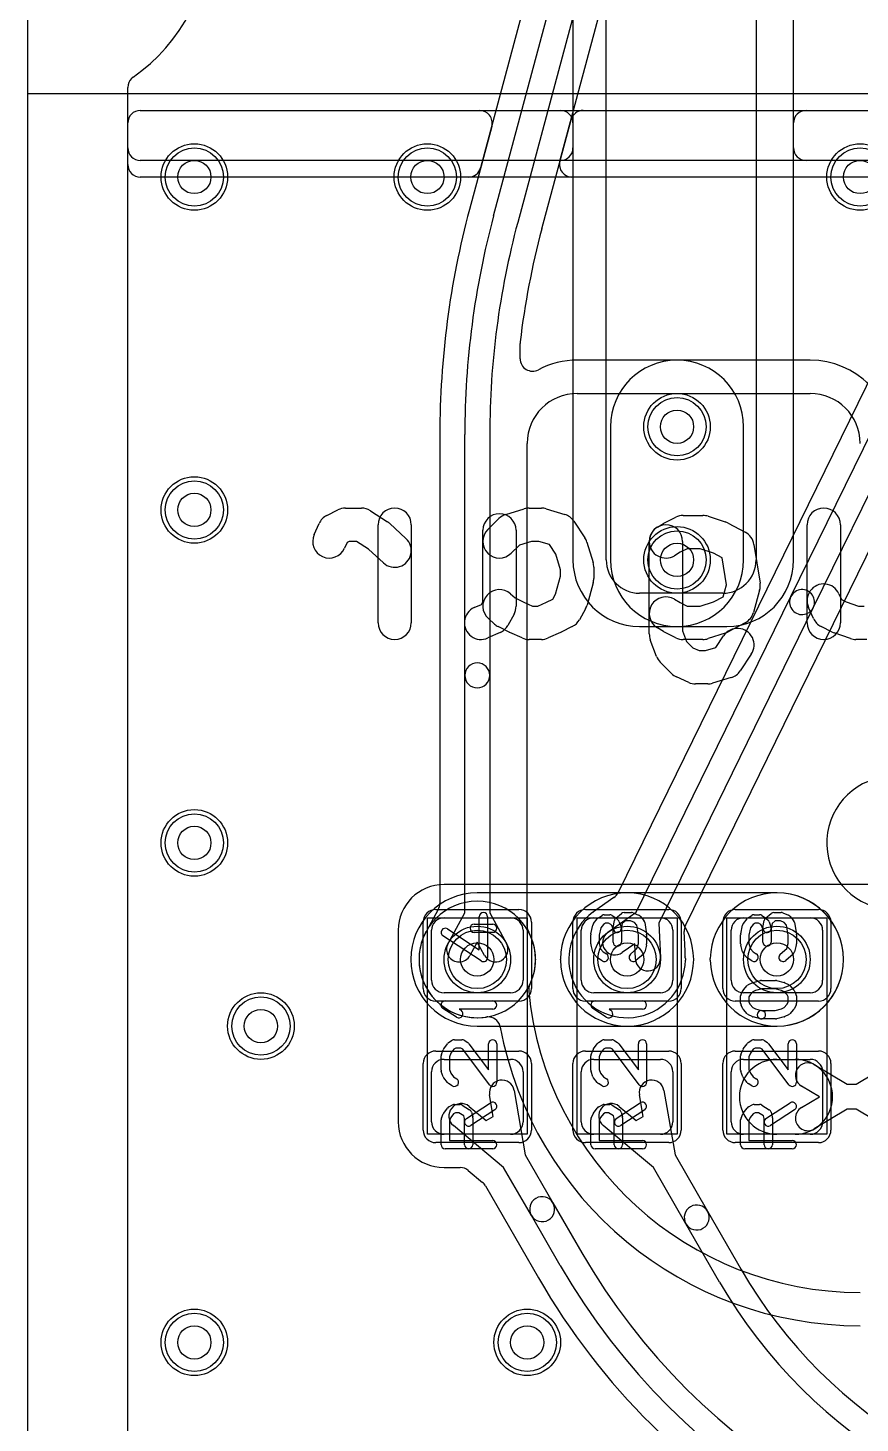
# Model space of a CAD drawing. Extents: x 0 to 20.5, y -0.5 to 20.
# Drawn here: x 0 to 5, y 6.52 to 14.9 of the extents above; entities that cross this region are included whole.
import ezdxf

# ---------------------------------------------------------------- set-up
doc = ezdxf.new("R2010")
doc.units = 0
for name, color, linetype in [('Hole', 1, 'CONTINUOUS'), ('L1', 3, 'CONTINUOUS'), ('L2', 3, 'CONTINUOUS'), ('L3', 3, 'CONTINUOUS'), ('L4', 3, 'CONTINUOUS'), ('MetalMask-A', 176, 'CONTINUOUS'), ('Outline', 7, 'CONTINUOUS'), ('PartsArea-A', 111, 'CONTINUOUS'), ('PartsArea-B', 111, 'CONTINUOUS'), ('PartsSilk-A', 221, 'CONTINUOUS'), ('PartsSilk-B', 221, 'CONTINUOUS'), ('Resist-A', 2, 'CONTINUOUS'), ('Resist-B', 2, 'CONTINUOUS'), ('Silk-B', 140, 'CONTINUOUS')]:
    doc.layers.add(name, color=color, linetype=linetype)

msp = doc.modelspace()

# ---------------------------------------------------------------- linework, layer by layer
at = {"layer": 'Hole'}
for centre in [(1, 14), (2.4, 14), (5, 14), (3.9, 12.5), (1, 12), (3.9, 11.7), (1, 10), (2.7, 9.3), (3.6, 9.3), (4.5, 9.3), (1.4, 8.9), (1, 7), (3, 7)]:
    msp.add_circle(centre, 0.1, dxfattribs=at)
at = {"layer": 'L1'}
for p, q in [((3.475, 11.7), (3.475, 16.02503)), ((4.375, 16.02503), (4.375, 11.7)), ((3.27496, 15.52503), (3.27496, 14.17497)), ((4.6, 14.17497), (4.6, 15.52499)), ((0.6, 14.175), (0.6, 14.53823)), ((0.67497, 14.4), (3.19999, 14.4)), ((4.67501, 14.4), (8.94999, 14.4)), ((0.6, 1), (0.6, 14.32503)), ((3.27496, 14.32503), (3.27496, 11.7)), ((4.60004, 11.7), (4.60004, 14.32503)), ((3.19999, 14.1), (0.675, 14.1)), ((8.94999, 14.1), (4.67497, 14.1)), ((4.175, 11.5), (3.675, 11.5)), ((3.675, 11.29996), (4.2, 11.29996)), ((5.39999, 9.75004), (2.5, 9.75004)), ((2.22496, 9.475), (2.22496, 8.325)), ((2.425, 9.175), (2.425, 9.475)), ((2.5, 9.55), (2.9, 9.55)), ((2.975, 9.475), (2.975, 9.175)), ((3.325, 9.175), (3.325, 9.475)), ((3.4, 9.55), (3.8, 9.55)), ((3.875, 9.475), (3.875, 9.175)), ((4.225, 9.175), (4.225, 9.475)), ((4.3, 9.55), (4.7, 9.55)), ((4.775, 9.475), (4.775, 9.175)), ((2.9, 9.1), (2.5, 9.1)), ((3.8, 9.1), (3.4, 9.1)), ((4.7, 9.1), (4.3, 9.1)), ((2.5, 8.7), (2.9, 8.7)), ((3.4, 8.7), (3.8, 8.7)), ((4.3, 8.7), (4.7, 8.7)), ((4.5, 8.7), (4.60961, 8.7)), ((4.725, 8.66816), (4.9228, 8.55)), ((4.9772, 8.55), (5.175, 8.66816)), ((2.425, 8.325), (2.425, 8.625)), ((2.975, 8.625), (2.975, 8.325)), ((3.325, 8.325), (3.325, 8.625)), ((3.875, 8.625), (3.875, 8.325)), ((4.225, 8.325), (4.225, 8.625)), ((4.775, 8.625), (4.775, 8.325)), ((4.9228, 8.55), (4.9772, 8.55)), ((2.79626, 8.3574), (2.77392, 8.48767)), ((2.92176, 8.51303), (2.98816, 8.12589)), ((3.69626, 8.3574), (3.67392, 8.48767)), ((3.82176, 8.51303), (3.88815, 8.12589)), ((4.75585, 8.475), (4.64808, 8.53938)), ((4.64808, 8.41062), (4.75585, 8.475)), ((2.65207, 8.41732), (2.75371, 8.33283)), ((3.55207, 8.41732), (3.65371, 8.33283)), ((4.9228, 8.4), (4.725, 8.28184)), ((4.9772, 8.4), (4.9228, 8.4)), ((5.175, 8.28184), (4.9772, 8.4)), ((2.85826, 8.05088), (2.55619, 8.30196)), ((2.75371, 8.33283), (2.79626, 8.3574)), ((3.75826, 8.05088), (3.45619, 8.30196)), ((3.65371, 8.33283), (3.69626, 8.3574)), ((2.9, 8.25), (2.5, 8.25)), ((3.8, 8.25), (3.4, 8.25)), ((4.7, 8.25), (4.3, 8.25)), ((4.60961, 8.25), (4.5, 8.25)), ((2.5, 8.04996), (2.59755, 8.04996)), ((3.02475, 7.7625), (2.85826, 8.05088)), ((2.98816, 8.12589), (3.15465, 7.8375)), ((3.95362, 7.7125), (3.75826, 8.05088)), ((3.88815, 8.12589), (4.08352, 7.7875)), ((2.64547, 8.03264), (2.7314, 7.96121)), ((2.74893, 7.94012), (3.06808, 7.38748)), ((3.15465, 7.8375), (3.32786, 7.5375)), ((3.19796, 7.4625), (3.02475, 7.7625)), ((4.1557, 7.36249), (3.95362, 7.7125)), ((4.08352, 7.7875), (4.2856, 7.43749))]:
    msp.add_line(p, q, dxfattribs=at)
for centre in [(1, 14), (2.4, 14), (5, 14), (3.9, 12.5), (1, 12), (3.9, 11.7), (1, 10), (2.7, 9.3), (3.6, 9.3), (4.5, 9.3), (1.4, 8.9), (1, 7), (3, 7)]:
    msp.add_circle(centre, 0.2, dxfattribs=at)
for centre, radius, start, end in [((0, 15.5), 1.1, -54.937828, 0), ((0.67501, 14.53823), 0.07501, 135, 180), ((0.67498, 14.53826), 0.07497, 125.065903, 135), ((0.67497, 14.32503), 0.07497, 90, 180), ((3.19999, 14.32503), 0.07497, 0, 90), ((4.67501, 14.32503), 0.07497, 90, 180), ((0.675, 14.175), 0.075, 180, -90), ((3.19999, 14.17497), 0.07497, -90, 0), ((4.67497, 14.17497), 0.07497, 180, -90), ((3.675, 11.7), 0.40004, 180, -90), ((3.675, 11.7), 0.2, 180, -90), ((4.175, 11.7), 0.2, -90, 0), ((4.2, 11.7), 0.40004, -90, 0), ((2.5, 9.475), 0.27504, 90, 180), ((2.5, 9.475), 0.075, 90, 180), ((2.9, 9.475), 0.075, 0, 90), ((3.4, 9.475), 0.075, 90, 180), ((3.8, 9.475), 0.075, 0, 90), ((4.3, 9.475), 0.075, 90, 180), ((4.7, 9.475), 0.075, 0, 90), ((2.5, 9.175), 0.075, 180, -90), ((2.9, 9.175), 0.075, -90, 0), ((3.4, 9.175), 0.075, 180, -90), ((3.8, 9.175), 0.075, -90, 0), ((4.3, 9.175), 0.075, 180, -90), ((4.7, 9.175), 0.075, -90, 0), ((2.5, 8.625), 0.075, 90, 180), ((2.9, 8.625), 0.075, 0, 90), ((3.4, 8.625), 0.075, 90, 180), ((3.8, 8.625), 0.075, 0, 90), ((4.3, 8.625), 0.075, 90, 180), ((4.5, 8.475), 0.225, 90, -90), ((4.60961, 8.475), 0.225, -90, 90), ((4.68654, 8.60377), 0.075, 59.150224, -120.853009), ((4.7, 8.625), 0.075, 0, 90), ((2.84784, 8.50035), 0.075, 9.733602, -170.268449), ((3.74784, 8.50035), 0.075, 9.733602, -170.268449), ((2.60413, 8.35964), 0.075, 50.268765, -129.733148), ((3.50413, 8.35964), 0.075, 50.268765, -129.733148), ((4.68654, 8.34623), 0.075, 120.849776, -59.146991), ((2.5, 8.325), 0.27504, 180, -90), ((2.5, 8.325), 0.075, 180, -90), ((2.9, 8.325), 0.075, -90, 0), ((3.4, 8.325), 0.075, 180, -90), ((3.8, 8.325), 0.075, -90, 0), ((4.3, 8.325), 0.075, 180, -90), ((4.7, 8.325), 0.075, -90, 0), ((2.59755, 7.97499), 0.07497, 50.265865, 90), ((2.68348, 7.90356), 0.07497, 29.187479, 50.265865), ((3.0897, 7.8), 0.075, 30.000728, -149.999295), ((3.0897, 7.8), 0.075, -149.999272, 29.999272), ((4.01857, 7.75), 0.075, 30.000728, -149.9998), ((4.01857, 7.75), 0.075, -149.999272, 29.99947), ((6.72701, 9.5), 4.075, -149.999975, -90), ((6.72701, 9.5), 3.925, -149.999988, -90), ((6.72707, 9.5), 4.22504, -149.999987, -90.000678), ((6.81872, 8.9), 2.925, -149.999788, -90), ((6.81872, 8.9), 3.075, -149.999763, -90)]:
    msp.add_arc(centre, radius, start, end, dxfattribs=at)
at = {"layer": 'L2'}
for p, q in [((0.6, 14.075), (0.6, 14.53823)), ((0.675, 14.4), (6.34996, 14.4)), ((0.6, 1), (0.6, 14.325)), ((6.34999, 14), (0.675, 14)), ((3.49996, 12.5), (3.49996, 11.7)), ((4.30004, 11.7), (4.30004, 12.5)), ((4.5, 9.70004), (2.7, 9.70004)), ((2.7, 8.89996), (4.5, 8.89996))]:
    msp.add_line(p, q, dxfattribs=at)
for centre in [(1, 14), (2.4, 14), (5, 14), (1, 12), (1, 10), (1.4, 8.9), (1, 7), (3, 7)]:
    msp.add_circle(centre, 0.2, dxfattribs=at)
for centre, radius, start, end in [((0, 15.5), 1.1, -54.937828, 0), ((0.67501, 14.53823), 0.07501, 135, 180), ((0.67498, 14.53826), 0.07497, 125.065903, 135), ((0.675, 14.325), 0.075, 90, 180), ((0.675, 14.075), 0.075, 180, -90), ((3.9, 12.5), 0.40004, 0, 180), ((3.9, 11.7), 0.40004, 180, 0), ((2.7, 9.3), 0.40004, 90, -90), ((4.5, 9.3), 0.40004, -90, 90)]:
    msp.add_arc(centre, radius, start, end, dxfattribs=at)
at = {"layer": 'L3'}
for p, q in [((2.79792, 13.76595), (3.59348, 16.73512)), ((3.73837, 16.6963), (2.94281, 13.72713)), ((3.11543, 15.53063), (2.72019, 14.05557)), ((3.19655, 14.09437), (3.59176, 15.56939)), ((0.6, 14.075), (0.6, 14.53823)), ((0.675, 14.4), (2.71473, 14.4)), ((3.08774, 13.6883), (3.26354, 14.34443)), ((3.33596, 14.4), (5.19999, 14.4)), ((0.6, 1), (0.6, 14.325)), ((2.78672, 14.30389), (2.65299, 13.80478)), ((2.64777, 14), (0.675, 14)), ((5.19999, 14), (3.26897, 14)), ((2.95712, 12.90878), (2.95712, 13.00061)), ((4.7, 12.90004), (3.3, 12.90004)), ((3.3, 12.7), (4.7, 12.7)), ((2.47496, 12.45247), (2.47496, 9.63683)), ((2.625, 11.00623), (2.625, 12.45247)), ((2.775, 12.45247), (2.775, 11.00623)), ((3, 9.50008), (3, 12.4)), ((2.625, 9.5792), (2.625, 11.00623)), ((2.775, 11.00623), (2.775, 9.5792)), ((2.46517, 9.59979), (2.39426, 9.47049)), ((2.52464, 9.39617), (2.625, 9.5792)), ((2.775, 9.5792), (2.87536, 9.39617)), ((2.7, 9.404), (2.65616, 9.32405)), ((2.74384, 9.32405), (2.7, 9.404))]:
    msp.add_line(p, q, dxfattribs=at)
for centre in [(1, 14), (2.4, 14), (5, 14), (3.9, 12.5), (1, 12), (3.9, 11.7), (1, 10), (2.7, 9.3), (4.5, 9.3), (1.4, 8.9), (1, 7), (3, 7)]:
    msp.add_circle(centre, 0.2, dxfattribs=at)
for centre, radius, start, end in [((0, 15.5), 1.1, -54.937828, 0), ((0.67501, 14.53823), 0.07501, 135, 180), ((0.67498, 14.53826), 0.07497, 125.065903, 135), ((0.675, 14.325), 0.075, 90, 180), ((2.71473, 14.325), 0.075, -14.966354, 90), ((3.33596, 14.32503), 0.07497, 90, 165.003603), ((2.71456, 14.32422), 0.07497, -15.734388, -14.356908), ((3.26897, 14.07497), 0.07497, 165.003603, -90), ((0.675, 14.075), 0.075, 180, -90), ((2.64777, 14.07497), 0.07497, -90, -14.996397), ((7.7, 12.45247), 5.22504, 165.000342, 180), ((7.7, 12.45247), 5.075, 165.000309, 180), ((7.7, 12.45247), 4.925, 165.000283, 180), ((7.70001, 12.4525), 4.77496, 165.000626, 173.302999), ((3.03209, 13.00061), 0.07497, 173.305343, 180), ((3.03209, 12.90878), 0.07497, 180, -62.231849), ((3.30001, 12.39999), 0.50005, 90.001146, 117.770868), ((4.7, 12.4), 0.50004, 0, 90), ((3.3, 12.4), 0.3, 90, 180), ((4.7, 12.4), 0.3, 0, 90), ((2.7, 11.00623), 0.075, 0, 180), ((2.7, 11.00623), 0.075, 180, 0), ((5.2, 10), 0.40004, 90.497004, -10.886068), ((3.6, 9.3), 0.40004, -179.637636, 179.637636), ((2.39999, 9.63683), 0.07497, -29.608377, 0), ((2.32793, 9.50543), 0.07497, -29.563827, -27.778474), ((3.07497, 9.50008), 0.07497, 180, -151.917173), ((2.70003, 9.30002), 0.35006, 151.808992, -81.333106), ((2.32587, 9.50163), 0.07497, -28.906887, -27.501553), ((2.32675, 9.50327), 0.07497, -28.923962, -27.846813), ((2.32734, 9.50437), 0.07497, -28.80075, -28.636687), ((2.5904, 9.36011), 0.075, 151.261501, -28.737236), ((2.8096, 9.36011), 0.075, -151.261501, 28.737236), ((2.69999, 9.3), 0.35005, 0.404292, 28.083367), ((3.125, 9.303), 0.07497, -2.293359, -0.359193), ((2.7, 9.3), 0.35004, -25.48305, -0.404303), ((3.125, 9.303), 0.07497, -179.594955, -177.706641), ((3.125, 9.297), 0.07497, 177.706641, 179.594955), ((3.125, 9.297), 0.07497, 0.359193, 2.293359), ((3.08366, 9.11715), 0.07497, 154.521869, -174.550248), ((4.99999, 9.3), 2, -174.549551, -89.999714), ((2.76408, 8.87985), 0.07497, 89.992358, 98.66946), ((2.76409, 8.87982), 0.075, 18.437365, 90), ((2.76412, 8.87983), 0.07497, 10.148316, 18.437366), ((4.99999, 9.3), 2.20004, -169.340109, -89.99974)]:
    msp.add_arc(centre, radius, start, end, dxfattribs=at)
at = {"layer": 'L4'}
for p, q in [((0.6, 14.175), (0.6, 14.53823)), ((0.675, 14.4), (6.16126, 14.4)), ((0.6, 1), (0.6, 14.325)), ((5.90381, 14.1), (0.675, 14.1)), ((5.38637, 13.45879), (3.54632, 9.70204)), ((4.58406, 11.47963), (5.52112, 13.39279)), ((5.65583, 13.32681), (4.71876, 11.41365)), ((3.95046, 9.50389), (5.79057, 13.26081)), ((3.49996, 12.5), (3.49996, 11.7)), ((4.30004, 11.7), (4.30004, 12.5)), ((3.65547, 9.58374), (4.58406, 11.47963)), ((4.71876, 11.41365), (3.79017, 9.51776)), ((3.52095, 9.67251), (3.39838, 9.58614)), ((3.4848, 9.46349), (3.65547, 9.58374)), ((3.79017, 9.51776), (3.79979, 9.30922)), ((3.64575, 9.3934), (3.5712, 9.34087)), ((3.64995, 9.3023), (3.64575, 9.3934)), ((3.948, 9.35236), (3.94271, 9.46708)), ((3.94964, 9.31676), (3.94803, 9.35169))]:
    msp.add_line(p, q, dxfattribs=at)
for centre in [(1, 14), (2.4, 14), (5, 14), (3.9, 12.5), (1, 12), (3.9, 11.7), (1, 10), (2.7, 9.3), (3.6, 9.3), (4.5, 9.3), (1.4, 8.9), (1, 7), (3, 7)]:
    msp.add_circle(centre, 0.2, dxfattribs=at)
for centre, radius, start, end in [((0, 15.5), 1.1, -54.937828, 0), ((0.67501, 14.53823), 0.07501, 135, 180), ((0.67498, 14.53826), 0.07497, 125.065903, 135), ((0.675, 14.325), 0.075, 90, 180), ((0.675, 14.175), 0.075, 180, -90), ((3.9, 12.5), 0.40004, 0, 180), ((3.9, 11.7), 0.40004, 180, 0), ((4.65141, 11.44664), 0.075, -26.096964, 153.904694), ((4.65141, 11.44664), 0.075, 153.903036, -26.095473), ((2.7, 9.3), 0.35004, 90, -90), ((2.7, 9.3), 0.35004, -90, 90), ((3.47872, 9.73446), 0.07497, -55.718576, -25.621715), ((4.5, 9.3), 0.40004, -179.278129, 179.278129), ((3.6, 9.29999), 0.35004, 125.86515, -0.806976), ((3.35153, 9.6448), 0.07497, -54.637337, -53.969255), ((3.528, 9.40217), 0.22505, 125.726202, 126.028684), ((3.35281, 9.64573), 0.07497, -54.270425, -53.504579), ((3.35505, 9.64732), 0.07497, -55.604052, -54.692424), ((4.0176, 9.47053), 0.07497, 153.578496, -177.362388), ((3.528, 9.40218), 0.075, 125.169133, -54.831323), ((3.72487, 9.30576), 0.075, -177.355811, 2.642391), ((4.02291, 9.35543), 0.07497, -177.653188, -177.140648), ((4.02457, 9.31982), 0.075, -177.661448, -177.271509), ((3.72486, 9.30554), 0.22506, 2.69955, 2.727643), ((4.02456, 9.3196), 0.07497, -177.354753, -177.163546), ((3.72486, 9.30554), 0.22506, 2.434484, 2.635855), ((4.02463, 9.31803), 0.07497, -177.760097, -177.431102), ((4.02465, 9.31755), 0.07497, -177.798283, -177.607056), ((4.02466, 9.31731), 0.07497, -177.790646, -177.66846), ((3.6, 9.3), 0.35004, 0.806976, 2.334769), ((4.02497, 9.30599), 0.07497, -179.189842, -175.417242), ((4.02503, 9.30599), 0.07497, -4.582758, -0.726095), ((4.02497, 9.29401), 0.07497, 175.417242, 179.197484), ((4.02503, 9.29401), 0.07497, 0.726095, 4.582758)]:
    msp.add_arc(centre, radius, start, end, dxfattribs=at)
at = {"layer": 'MetalMask-A'}
for p, q in [((2.425, 9.175), (2.425, 9.475)), ((2.5, 9.55), (2.9, 9.55)), ((2.975, 9.475), (2.975, 9.175)), ((3.325, 9.175), (3.325, 9.475)), ((3.4, 9.55), (3.8, 9.55)), ((3.875, 9.475), (3.875, 9.175)), ((4.225, 9.175), (4.225, 9.475)), ((4.3, 9.55), (4.7, 9.55)), ((4.775, 9.475), (4.775, 9.175)), ((2.9, 9.1), (2.5, 9.1)), ((3.8, 9.1), (3.4, 9.1)), ((4.7, 9.1), (4.3, 9.1)), ((2.5, 8.7), (2.9, 8.7)), ((3.4, 8.7), (3.8, 8.7)), ((4.3, 8.7), (4.7, 8.7)), ((2.425, 8.325), (2.425, 8.625)), ((2.975, 8.625), (2.975, 8.325)), ((3.325, 8.325), (3.325, 8.625)), ((3.875, 8.625), (3.875, 8.325)), ((4.225, 8.325), (4.225, 8.625)), ((4.775, 8.625), (4.775, 8.325)), ((2.9, 8.25), (2.5, 8.25)), ((3.8, 8.25), (3.4, 8.25)), ((4.7, 8.25), (4.3, 8.25))]:
    msp.add_line(p, q, dxfattribs=at)
for centre, start, end in [((2.5, 9.475), 90, 180), ((2.9, 9.475), 0, 90), ((3.4, 9.475), 90, 180), ((3.8, 9.475), 0, 90), ((4.3, 9.475), 90, 180), ((4.7, 9.475), 0, 90), ((2.5, 9.175), 180, -90), ((2.9, 9.175), -90, 0), ((3.4, 9.175), 180, -90), ((3.8, 9.175), -90, 0), ((4.3, 9.175), 180, -90), ((4.7, 9.175), -90, 0), ((2.5, 8.625), 90, 180), ((2.9, 8.625), 0, 90), ((3.4, 8.625), 90, 180), ((3.8, 8.625), 0, 90), ((4.3, 8.625), 90, 180), ((4.7, 8.625), 0, 90), ((2.5, 8.325), 180, -90), ((2.9, 8.325), -90, 0), ((3.4, 8.325), 180, -90), ((3.8, 8.325), -90, 0), ((4.3, 8.325), 180, -90), ((4.7, 8.325), -90, 0)]:
    msp.add_arc(centre, 0.075, start, end, dxfattribs=at)
at = {"layer": 'Outline'}
msp.add_line((0, 1), (0, 15), dxfattribs=at)
at = {"layer": 'PartsArea-A'}
for p, q in [((0, 14.5), (0, 15)), ((20, 14.5), (0, 14.5)), ((2.4, 8.25), (2.4, 9.55)), ((2.4, 9.55), (3, 9.55)), ((3, 9.55), (3, 8.25)), ((3.3, 8.25), (3.3, 9.55)), ((3.3, 9.55), (3.9, 9.55)), ((3.9, 9.55), (3.9, 8.25)), ((4.2, 8.25), (4.2, 9.55)), ((4.2, 9.55), (4.8, 9.55)), ((4.8, 9.55), (4.8, 8.25)), ((3, 8.25), (2.4, 8.25)), ((3.9, 8.25), (3.3, 8.25)), ((4.8, 8.25), (4.2, 8.25))]:
    msp.add_line(p, q, dxfattribs=at)
at = {"layer": 'PartsArea-B'}
for p, q in [((0, 14.5), (0, 15)), ((20, 14.5), (0, 14.5))]:
    msp.add_line(p, q, dxfattribs=at)
at = {"layer": 'PartsSilk-A'}
for p, q in [((2.71204, 9.35869), (2.71204, 9.55694)), ((2.76204, 9.55694), (2.76204, 9.3125)), ((3.42749, 9.55037), (3.44971, 9.56426)), ((3.46296, 9.56806), (3.4963, 9.56806)), ((3.50955, 9.56426), (3.53177, 9.55037)), ((3.53215, 9.54838), (3.56548, 9.57615)), ((3.58148, 9.58194), (3.62593, 9.58194)), ((3.63554, 9.58002), (3.66887, 9.56614)), ((3.67795, 9.55967), (3.70017, 9.53467)), ((4.32749, 9.55037), (4.34971, 9.56426)), ((4.36296, 9.56806), (4.3963, 9.56806)), ((4.40955, 9.56426), (4.43177, 9.55037)), ((4.43215, 9.54838), (4.46548, 9.57615)), ((4.48148, 9.58194), (4.52593, 9.58194)), ((4.53554, 9.58002), (4.56887, 9.56614)), ((4.57795, 9.55967), (4.60017, 9.53467)), ((2.52108, 9.48343), (2.71204, 9.35869)), ((2.68148, 9.5125), (2.79259, 9.5125)), ((3.38295, 9.45376), (3.39406, 9.50654)), ((3.399, 9.51701), (3.42122, 9.54479)), ((3.44176, 9.49042), (3.43241, 9.44601)), ((3.4576, 9.51023), (3.44176, 9.49042)), ((3.47013, 9.51806), (3.4576, 9.51023)), ((3.48913, 9.51806), (3.47013, 9.51806)), ((3.50285, 9.50948), (3.48913, 9.51806)), ((3.50803, 9.5043), (3.50285, 9.50948)), ((3.51574, 9.4831), (3.50803, 9.5043)), ((3.51574, 9.40417), (3.51574, 9.4831)), ((3.51613, 9.49188), (3.52354, 9.53355)), ((3.5362, 9.54685), (3.54731, 9.53574)), ((3.55313, 9.5266), (3.56424, 9.49604)), ((3.57117, 9.51581), (3.56535, 9.48312)), ((3.56574, 9.4875), (3.56574, 9.40417)), ((3.59053, 9.53194), (3.57117, 9.51581)), ((3.62093, 9.53194), (3.59053, 9.53194)), ((3.64437, 9.52218), (3.62093, 9.53194)), ((3.65795, 9.50691), (3.64437, 9.52218)), ((3.66759, 9.44662), (3.65795, 9.50691)), ((3.70617, 9.52201), (3.71728, 9.45256)), ((4.28295, 9.45376), (4.29406, 9.50654)), ((4.299, 9.51701), (4.32122, 9.54479)), ((4.34176, 9.49042), (4.33241, 9.44601)), ((4.3576, 9.51023), (4.34176, 9.49042)), ((4.37013, 9.51806), (4.3576, 9.51023)), ((4.38913, 9.51806), (4.37013, 9.51806)), ((4.40285, 9.50948), (4.38913, 9.51806)), ((4.40803, 9.5043), (4.40285, 9.50948)), ((4.41574, 9.4831), (4.40803, 9.5043)), ((4.41574, 9.40417), (4.41574, 9.4831)), ((4.41613, 9.49188), (4.42354, 9.53355)), ((4.4362, 9.54685), (4.44731, 9.53574)), ((4.45313, 9.5266), (4.46424, 9.49604)), ((4.47117, 9.51581), (4.46535, 9.48312)), ((4.46574, 9.4875), (4.46574, 9.40417)), ((4.49053, 9.53194), (4.47117, 9.51581)), ((4.52093, 9.53194), (4.49053, 9.53194)), ((4.54437, 9.52218), (4.52093, 9.53194)), ((4.55795, 9.50691), (4.54437, 9.52218)), ((4.56759, 9.44662), (4.55795, 9.50691)), ((4.60617, 9.52201), (4.61728, 9.45256)), ((2.72337, 9.29157), (2.49374, 9.44157)), ((2.79259, 9.4625), (2.68148, 9.4625)), ((3.38241, 9.39306), (3.38241, 9.44861)), ((3.39436, 9.34495), (3.38325, 9.38662)), ((3.43241, 9.44601), (3.43241, 9.39634)), ((3.43241, 9.39634), (3.44115, 9.36356)), ((3.65929, 9.36519), (3.66759, 9.39634)), ((3.66759, 9.39634), (3.66759, 9.44662)), ((3.71675, 9.38662), (3.70564, 9.34495)), ((3.71759, 9.44861), (3.71759, 9.39306)), ((4.28241, 9.39306), (4.28241, 9.44861)), ((4.29436, 9.34495), (4.28325, 9.38662)), ((4.33241, 9.44601), (4.33241, 9.39634)), ((4.33241, 9.39634), (4.34115, 9.36356)), ((4.55929, 9.36519), (4.56759, 9.39634)), ((4.56759, 9.39634), (4.56759, 9.44662)), ((4.61675, 9.38662), (4.60564, 9.34495)), ((4.61759, 9.44861), (4.61759, 9.39306)), ((3.42205, 9.30978), (3.39983, 9.33478)), ((3.44971, 9.2913), (3.42749, 9.30519)), ((3.44115, 9.36356), (3.45704, 9.34568)), ((3.45704, 9.34568), (3.47621, 9.3337)), ((3.62058, 9.33131), (3.65929, 9.36519)), ((3.69794, 9.33258), (3.6535, 9.29369)), ((4.32205, 9.30978), (4.29983, 9.33478)), ((4.34971, 9.2913), (4.32749, 9.30519)), ((4.34115, 9.36356), (4.35704, 9.34568)), ((4.35704, 9.34568), (4.37621, 9.3337)), ((4.52058, 9.33131), (4.55929, 9.36519)), ((4.59794, 9.33258), (4.5535, 9.29369)), ((4.29983, 9.118), (4.32205, 9.143)), ((4.32956, 9.14875), (4.35178, 9.15986)), ((4.3569, 9.16175), (4.40135, 9.17286)), ((4.40741, 9.17361), (4.49259, 9.17361)), ((4.49865, 9.17286), (4.5431, 9.16175)), ((4.54822, 9.15986), (4.57044, 9.14875)), ((4.57795, 9.143), (4.60017, 9.118)), ((2.50741, 9.05139), (2.79259, 9.05139)), ((3.40741, 9.05139), (3.69259, 9.05139)), ((4.28241, 9.0375), (4.28241, 9.08194)), ((4.2857, 9.09434), (4.29681, 9.11379)), ((4.33894, 9.08673), (4.33241, 9.0753)), ((4.33241, 9.0753), (4.33241, 9.0434)), ((4.35623, 9.10618), (4.33894, 9.08673)), ((4.37169, 9.11391), (4.35623, 9.10618)), ((4.41049, 9.12361), (4.37169, 9.11391)), ((4.48951, 9.12361), (4.41049, 9.12361)), ((4.52831, 9.11391), (4.48951, 9.12361)), ((4.54377, 9.10618), (4.52831, 9.11391)), ((4.56106, 9.08673), (4.54377, 9.10618)), ((4.56759, 9.0753), (4.56106, 9.08673)), ((4.56759, 9.0434), (4.56759, 9.0753)), ((4.60319, 9.11379), (4.6143, 9.09434)), ((4.61759, 9.08194), (4.61759, 9.0375)), ((2.5753, 8.95263), (2.49382, 9.00541)), ((2.79259, 9.00139), (2.59199, 9.00139)), ((2.59199, 9.00139), (2.60248, 8.99459)), ((3.4753, 8.95263), (3.39382, 9.00541)), ((3.69259, 9.00139), (3.49199, 9.00139)), ((3.49199, 9.00139), (3.50248, 8.99459)), ((4.29616, 9.0041), (4.28505, 9.02632)), ((4.32205, 8.97367), (4.29983, 8.99867)), ((4.35178, 8.95681), (4.32956, 8.96792)), ((4.33241, 9.0434), (4.3394, 9.02942)), ((4.3394, 9.02942), (4.35623, 9.01049)), ((4.35623, 9.01049), (4.37169, 9.00276)), ((4.37169, 9.00276), (4.41347, 8.99231)), ((4.40741, 8.99306), (4.48951, 8.99306)), ((4.48951, 8.99306), (4.52831, 9.00276)), ((4.52831, 9.00276), (4.54377, 9.01049)), ((4.54377, 9.01049), (4.5606, 9.02942)), ((4.57044, 8.96792), (4.54822, 8.95681)), ((4.5606, 9.02942), (4.56759, 9.0434)), ((4.60017, 8.99867), (4.57795, 8.97367)), ((4.61495, 9.02632), (4.60384, 9.0041)), ((4.40135, 8.94381), (4.3569, 8.95492)), ((4.49259, 8.94306), (4.40741, 8.94306)), ((4.5431, 8.95492), (4.49865, 8.94381)), ((2.52749, 8.80037), (2.54971, 8.81426)), ((2.56296, 8.81806), (2.60741, 8.81806)), ((2.62066, 8.81426), (2.64288, 8.80037)), ((3.42749, 8.80037), (3.44971, 8.81426)), ((3.46296, 8.81806), (3.50741, 8.81806)), ((3.52066, 8.81426), (3.54288, 8.80037)), ((4.32749, 8.80037), (4.34971, 8.81426)), ((4.36296, 8.81806), (4.40741, 8.81806)), ((4.42066, 8.81426), (4.44288, 8.80037)), ((2.48241, 8.63472), (2.48241, 8.72083)), ((2.4842, 8.73011), (2.49531, 8.75789)), ((2.4983, 8.76331), (2.52052, 8.79387)), ((2.54057, 8.73643), (2.53241, 8.71602)), ((2.53241, 8.71602), (2.53241, 8.63912)), ((2.55811, 8.76054), (2.54057, 8.73643)), ((2.57013, 8.76806), (2.55811, 8.76054)), ((2.60024, 8.76806), (2.57013, 8.76806)), ((2.61244, 8.76043), (2.60024, 8.76806)), ((2.77261, 8.54747), (2.61244, 8.76043)), ((2.64961, 8.7942), (2.76759, 8.63733)), ((2.76759, 8.63733), (2.76759, 8.79306)), ((2.81759, 8.79306), (2.81759, 8.5625)), ((3.38241, 8.63472), (3.38241, 8.72083)), ((3.3842, 8.73011), (3.39531, 8.75789)), ((3.3983, 8.76331), (3.42052, 8.79387)), ((3.44057, 8.73643), (3.43241, 8.71602)), ((3.43241, 8.71602), (3.43241, 8.63912)), ((3.45811, 8.76054), (3.44057, 8.73643)), ((3.47013, 8.76806), (3.45811, 8.76054)), ((3.50024, 8.76806), (3.47013, 8.76806)), ((3.51244, 8.76043), (3.50024, 8.76806)), ((3.67261, 8.54747), (3.51244, 8.76043)), ((3.54961, 8.7942), (3.66759, 8.63733)), ((3.66759, 8.63733), (3.66759, 8.79306)), ((3.71759, 8.79306), (3.71759, 8.5625)), ((4.28241, 8.63472), (4.28241, 8.72083)), ((4.2842, 8.73011), (4.29531, 8.75789)), ((4.2983, 8.76331), (4.32052, 8.79387)), ((4.34057, 8.73643), (4.33241, 8.71602)), ((4.33241, 8.71602), (4.33241, 8.63912)), ((4.35811, 8.76054), (4.34057, 8.73643)), ((4.37013, 8.76806), (4.35811, 8.76054)), ((4.40024, 8.76806), (4.37013, 8.76806)), ((4.41244, 8.76043), (4.40024, 8.76806)), ((4.57261, 8.54747), (4.41244, 8.76043)), ((4.44961, 8.7942), (4.56759, 8.63733)), ((4.56759, 8.63733), (4.56759, 8.79306)), ((4.61759, 8.79306), (4.61759, 8.5625)), ((2.53241, 8.63912), (2.54061, 8.61658)), ((3.43241, 8.63912), (3.44061, 8.61658)), ((4.33241, 8.63912), (4.34061, 8.61658)), ((2.49503, 8.59563), (2.48392, 8.62618)), ((2.52122, 8.56077), (2.499, 8.58855)), ((2.54971, 8.5413), (2.52749, 8.55519)), ((2.54061, 8.61658), (2.5576, 8.59533)), ((2.5576, 8.59533), (2.57621, 8.5837)), ((3.39503, 8.59563), (3.38392, 8.62618)), ((3.42122, 8.56077), (3.399, 8.58855)), ((3.44971, 8.5413), (3.42749, 8.55519)), ((3.44061, 8.61658), (3.4576, 8.59533)), ((3.4576, 8.59533), (3.47621, 8.5837)), ((4.29503, 8.59563), (4.28392, 8.62618)), ((4.32122, 8.56077), (4.299, 8.58855)), ((4.34971, 8.5413), (4.32749, 8.55519)), ((4.34061, 8.61658), (4.3576, 8.59533)), ((4.3576, 8.59533), (4.37621, 8.5837)), ((2.4983, 8.3772), (2.52052, 8.40776)), ((2.52956, 8.41542), (2.55178, 8.42653)), ((2.56296, 8.42917), (2.5963, 8.42917)), ((2.60955, 8.42537), (2.65399, 8.39759)), ((2.63447, 8.34453), (2.77891, 8.43898)), ((2.80627, 8.39714), (2.66183, 8.30269)), ((2.6649, 8.38283), (2.67231, 8.35505)), ((3.3983, 8.3772), (3.42052, 8.40776)), ((3.42956, 8.41542), (3.45178, 8.42653)), ((3.46296, 8.42917), (3.4963, 8.42917)), ((3.50955, 8.42537), (3.55399, 8.39759)), ((3.53447, 8.34453), (3.67891, 8.43898)), ((3.70627, 8.39714), (3.56183, 8.30269)), ((3.5649, 8.38283), (3.57231, 8.35505)), ((4.2983, 8.3772), (4.32052, 8.40776)), ((4.32956, 8.41542), (4.35178, 8.42653)), ((4.36296, 8.42917), (4.3963, 8.42917)), ((4.40955, 8.42537), (4.45399, 8.39759)), ((4.43447, 8.34453), (4.57891, 8.43898)), ((4.60627, 8.39714), (4.46183, 8.30269)), ((4.4649, 8.38283), (4.47231, 8.35505)), ((2.48241, 8.1875), (2.48241, 8.3375)), ((2.48456, 8.34765), (2.49567, 8.37265)), ((2.54029, 8.34993), (2.53241, 8.3322)), ((2.53241, 8.3322), (2.53241, 8.2125)), ((2.55737, 8.37343), (2.54029, 8.34993)), ((2.56886, 8.37917), (2.55737, 8.37343)), ((2.58913, 8.37917), (2.56886, 8.37917)), ((2.61913, 8.36042), (2.58913, 8.37917)), ((2.62315, 8.34533), (2.61913, 8.36042)), ((2.62315, 8.1875), (2.62315, 8.34533)), ((2.67315, 8.34861), (2.67315, 8.1875)), ((3.38241, 8.1875), (3.38241, 8.3375)), ((3.38456, 8.34765), (3.39567, 8.37265)), ((3.44029, 8.34993), (3.43241, 8.3322)), ((3.43241, 8.3322), (3.43241, 8.2125)), ((3.45737, 8.37343), (3.44029, 8.34993)), ((3.46886, 8.37917), (3.45737, 8.37343)), ((3.48913, 8.37917), (3.46886, 8.37917)), ((3.51913, 8.36042), (3.48913, 8.37917)), ((3.52315, 8.34533), (3.51913, 8.36042)), ((3.52315, 8.1875), (3.52315, 8.34533)), ((3.57315, 8.34861), (3.57315, 8.1875)), ((4.28241, 8.1875), (4.28241, 8.3375)), ((4.28456, 8.34765), (4.29567, 8.37265)), ((4.34029, 8.34993), (4.33241, 8.3322)), ((4.33241, 8.3322), (4.33241, 8.2125)), ((4.35737, 8.37343), (4.34029, 8.34993)), ((4.36886, 8.37917), (4.35737, 8.37343)), ((4.38913, 8.37917), (4.36886, 8.37917)), ((4.41913, 8.36042), (4.38913, 8.37917)), ((4.42315, 8.34533), (4.41913, 8.36042)), ((4.42315, 8.1875), (4.42315, 8.34533)), ((4.47315, 8.34861), (4.47315, 8.1875)), ((2.79259, 8.1625), (2.50741, 8.1625)), ((2.53241, 8.2125), (2.79259, 8.2125)), ((3.69259, 8.1625), (3.40741, 8.1625)), ((3.43241, 8.2125), (3.69259, 8.2125)), ((4.59259, 8.1625), (4.30741, 8.1625)), ((4.33241, 8.2125), (4.59259, 8.2125))]:
    msp.add_line(p, q, dxfattribs=at)
for centre, start, end in [((2.73704, 9.55694), 0, 180), ((3.46296, 9.54306), 90, 122.010019), ((3.4963, 9.54306), 57.994617, 90), ((3.58148, 9.55694), 90, 129.800498), ((3.62593, 9.55694), 67.394238, 90), ((3.65926, 9.54306), 41.627831, 67.391122), ((4.36296, 9.54306), 90, 122.010019), ((4.3963, 9.54306), 57.994617, 90), ((4.48148, 9.55694), 90, 129.800498), ((4.52593, 9.55694), 67.394238, 90), ((4.55926, 9.54306), 41.627831, 67.391122), ((2.50741, 9.4625), 56.850263, -123.153564), ((2.68148, 9.4875), 90, -90), ((2.79259, 9.4875), -90, 90), ((3.41852, 9.50139), 141.333033, 168.112983), ((3.44074, 9.52917), 122.005383, 141.345223), ((3.54074, 9.4875), 169.908369, -10.083264), ((3.54815, 9.52917), 129.790899, 169.916736), ((3.51852, 9.52917), 45, 57.989981), ((3.52963, 9.51806), 19.97136, 45), ((3.54074, 9.4875), 0, 19.97859), ((3.68148, 9.51806), 9.089372, 41.630694), ((4.31852, 9.50139), 141.333033, 168.112983), ((4.34074, 9.52917), 122.005383, 141.345223), ((4.44074, 9.4875), 169.908369, -10.083264), ((4.44815, 9.52917), 129.790899, 169.916736), ((4.41852, 9.52917), 45, 57.989981), ((4.42963, 9.51806), 19.97136, 45), ((4.44074, 9.4875), 0, 19.97859), ((4.58148, 9.51806), 9.089372, 41.630694), ((3.40741, 9.44861), 168.110161, 180), ((3.40741, 9.39306), 180, -165.07115), ((3.54074, 9.40417), 180, 0), ((3.69259, 9.39306), -14.925513, 0), ((3.69259, 9.44861), 0, 9.088668), ((4.30741, 9.44861), 168.110161, 180), ((4.30741, 9.39306), 180, -165.07115), ((4.44074, 9.40417), 180, 0), ((4.59259, 9.39306), -14.925513, 0), ((4.59259, 9.44861), 0, 9.088668), ((2.73704, 9.3125), -123.149737, 0), ((3.41852, 9.35139), -165.074487, -138.369306), ((3.44074, 9.32639), -138.372169, -122.010019), ((3.46296, 9.3125), -122.005383, 57.989981), ((3.63704, 9.3125), 131.188082, -48.810424), ((3.68148, 9.35139), -48.811918, -14.92885), ((4.31852, 9.35139), -165.074487, -138.369306), ((4.34074, 9.32639), -138.372169, -122.010019), ((4.36296, 9.3125), -122.005383, 57.989981), ((4.53704, 9.3125), 131.188082, -48.810424), ((4.58148, 9.35139), -48.811918, -14.92885), ((4.34074, 9.12639), 116.565051, 138.37217), ((4.36296, 9.1375), 104.030684, 116.565051), ((4.40741, 9.14861), 90, 104.030684), ((4.49259, 9.14861), 75.969316, 90), ((4.53704, 9.1375), 63.434949, 75.969316), ((4.55926, 9.12639), 41.627831, 63.434949), ((2.50741, 9.02639), 90, -122.933807), ((2.79259, 9.02639), -90, 90), ((3.40741, 9.02639), 90, -122.933807), ((3.69259, 9.02639), -90, 90), ((4.30741, 9.08194), 150.266489, 180), ((4.31852, 9.10139), 138.372169, 150.266489), ((4.58148, 9.10139), 29.733511, 41.62783), ((4.59259, 9.08194), 0, 29.733511), ((2.58889, 8.97361), -122.933543, 57.066193), ((3.48889, 8.97361), -122.933543, 57.066193), ((4.30741, 9.0375), 180, -153.434949), ((4.31852, 9.01528), -153.434949, -138.37217), ((4.34074, 8.99028), -138.372169, -116.565051), ((4.40741, 8.96806), 90, -90), ((4.40741, 8.96806), -104.030684, 75.96679), ((4.55926, 8.99028), -63.434949, -41.62783), ((4.58148, 9.01528), -41.627831, -26.565051), ((4.59259, 9.0375), -26.565051, 0), ((4.36296, 8.97917), -116.565051, -104.030684), ((4.49259, 8.96806), -90, -75.969316), ((4.53704, 8.97917), -75.969316, -63.434949), ((2.54074, 8.77917), 122.005383, 143.979316), ((2.56296, 8.79306), 90, 122.010019), ((2.60741, 8.79306), 57.994617, 90), ((2.62963, 8.77917), 36.952397, 57.989981), ((2.79259, 8.79306), 0, 180), ((3.44074, 8.77917), 122.005383, 143.979316), ((3.46296, 8.79306), 90, 122.010019), ((3.50741, 8.79306), 57.994617, 90), ((3.52963, 8.77917), 36.952397, 57.989981), ((3.69259, 8.79306), 0, 180), ((4.34074, 8.77917), 122.005383, 143.979316), ((4.36296, 8.79306), 90, 122.010019), ((4.40741, 8.79306), 57.994617, 90), ((4.42963, 8.77917), 36.952397, 57.989981), ((4.59259, 8.79306), 0, 180), ((2.50741, 8.72083), 158.207103, 180), ((2.51852, 8.74861), 143.982737, 158.202147), ((3.40741, 8.72083), 158.207103, 180), ((3.41852, 8.74861), 143.982737, 158.202147), ((4.30741, 8.72083), 158.207103, 180), ((4.31852, 8.74861), 143.982737, 158.202147), ((2.50741, 8.63472), 180, -160.015388), ((3.40741, 8.63472), 180, -160.015388), ((4.30741, 8.63472), 180, -160.015388), ((2.51852, 8.60417), -160.02081, -141.345223), ((2.54074, 8.57639), -141.333033, -122.010019), ((2.56296, 8.5625), -122.005383, 57.989981), ((2.79259, 8.5625), -143.047603, 0), ((3.41852, 8.60417), -160.02081, -141.345223), ((3.44074, 8.57639), -141.333033, -122.010019), ((3.46296, 8.5625), -122.005383, 57.989981), ((3.69259, 8.5625), -143.047603, 0), ((4.31852, 8.60417), -160.02081, -141.345223), ((4.34074, 8.57639), -141.333033, -122.010019), ((4.36296, 8.5625), -122.005383, 57.989981), ((4.59259, 8.5625), -143.047603, 0), ((2.54074, 8.39306), 116.565051, 143.979316), ((2.56296, 8.40417), 90, 116.565051), ((2.5963, 8.40417), 57.994617, 90), ((2.64074, 8.37639), 14.925513, 57.989981), ((2.79259, 8.41806), -56.818537, 123.180863), ((3.44074, 8.39306), 116.565051, 143.979316), ((3.46296, 8.40417), 90, 116.565051), ((3.4963, 8.40417), 57.994617, 90), ((3.54074, 8.37639), 14.925513, 57.989981), ((3.69259, 8.41806), -56.818537, 123.180863), ((4.34074, 8.39306), 116.565051, 143.979316), ((4.36296, 8.40417), 90, 116.565051), ((4.3963, 8.40417), 57.994617, 90), ((4.44074, 8.37639), 14.925513, 57.989981), ((4.59259, 8.41806), -56.818537, 123.180863), ((2.50741, 8.3375), 156.049145, 180), ((2.51852, 8.3625), 143.982737, 156.039637), ((2.64815, 8.32361), 123.181463, -56.819137), ((2.64815, 8.34861), 0, 14.935268), ((3.40741, 8.3375), 156.049145, 180), ((3.41852, 8.3625), 143.982737, 156.039637), ((3.54815, 8.32361), 123.181463, -56.819137), ((3.54815, 8.34861), 0, 14.935268), ((4.30741, 8.3375), 156.049145, 180), ((4.31852, 8.3625), 143.982737, 156.039637), ((4.44815, 8.32361), 123.181463, -56.819137), ((4.44815, 8.34861), 0, 14.935268), ((2.50741, 8.1875), 180, -90), ((2.64815, 8.1875), 180, 0), ((2.79259, 8.1875), -90, 90), ((3.40741, 8.1875), 180, -90), ((3.54815, 8.1875), 180, 0), ((3.69259, 8.1875), -90, 90), ((4.30741, 8.1875), 180, -90), ((4.44815, 8.1875), 180, 0), ((4.59259, 8.1875), -90, 90)]:
    msp.add_arc(centre, 0.025, start, end, dxfattribs=at)
at = {"layer": 'PartsSilk-B'}
for p, q in [((1.79602, 11.96723), (1.86269, 12.00056)), ((1.90741, 12.01111), (2.0037, 12.01111)), ((2.05778, 11.99523), (2.16149, 11.92856)), ((2.87127, 11.97356), (2.98238, 12.00689)), ((3.01111, 12.01111), (3.08519, 12.01111)), ((3.11392, 12.00689), (3.22503, 11.97356)), ((1.71973, 11.85172), (1.74936, 11.91839)), ((2.1037, 11.32222), (2.1037, 11.91111)), ((2.17524, 11.91792), (2.27153, 11.82904)), ((2.3037, 11.91111), (2.3037, 11.32222)), ((2.76262, 11.88182), (2.82929, 11.94849)), ((3.27951, 11.93325), (3.34617, 11.83325)), ((3.78189, 11.89686), (3.81893, 11.91908)), ((3.82564, 11.92277), (3.89231, 11.95611)), ((3.93704, 11.96667), (4.05556, 11.96667)), ((4.08617, 11.96187), (4.18987, 11.92853)), ((4.20648, 11.92148), (4.31018, 11.86593)), ((4.68148, 11.32222), (4.68148, 11.91111)), ((4.88148, 11.91111), (4.88148, 11.32222)), ((2.73333, 11.44813), (2.73333, 11.87778)), ((2.93333, 11.87778), (2.93333, 11.42222)), ((1.91755, 11.80438), (1.90249, 11.7705)), ((1.93101, 11.81111), (1.91755, 11.80438)), ((1.97433, 11.81111), (1.93101, 11.81111)), ((2.04599, 11.76504), (1.97433, 11.81111)), ((2.13587, 11.68208), (2.04599, 11.76504)), ((2.95288, 11.78924), (2.90404, 11.7404)), ((3.02579, 11.81111), (2.95288, 11.78924)), ((3.07051, 11.81111), (3.02579, 11.81111)), ((3.13307, 11.79235), (3.07051, 11.81111)), ((3.17155, 11.73462), (3.13307, 11.79235)), ((3.2, 11.64074), (3.17155, 11.73462)), ((3.35866, 11.80678), (3.3957, 11.68456)), ((3.73333, 11.25556), (3.73333, 11.81111)), ((3.91853, 11.7456), (3.88477, 11.72536)), ((3.96065, 11.76667), (3.91853, 11.7456)), ((3.93333, 11.81111), (3.93333, 11.27348)), ((4.03988, 11.76667), (3.96065, 11.76667)), ((4.12003, 11.7409), (4.03988, 11.76667)), ((4.17198, 11.71307), (4.12003, 11.7409)), ((4.36172, 11.79346), (4.39876, 11.56012)), ((3.4, 11.65556), (3.4, 11.58889)), ((4.19783, 11.55025), (4.17198, 11.71307)), ((3.16978, 11.49375), (3.2, 11.60252)), ((3.2, 11.60252), (3.2, 11.64074)), ((2.90022, 11.49656), (2.9272, 11.47228)), ((3.15353, 11.4645), (3.16978, 11.49375)), ((3.39635, 11.56212), (3.35931, 11.42879)), ((4.17805, 11.47907), (4.19783, 11.55025)), ((4.39635, 11.51767), (4.35931, 11.38434)), ((4.87286, 11.49617), (4.88792, 11.46229)), ((2.68118, 11.41341), (2.725, 11.43313)), ((2.725, 11.43313), (2.73333, 11.44813)), ((2.9272, 11.47228), (2.97994, 11.44591)), ((2.97994, 11.44591), (3.03258, 11.42222)), ((3.03258, 11.42222), (3.06372, 11.42222)), ((3.06372, 11.42222), (3.11636, 11.44591)), ((3.11636, 11.44591), (3.15353, 11.4645)), ((3.35038, 11.407), (3.31335, 11.34033)), ((3.88477, 11.46353), (3.91853, 11.44329)), ((3.91853, 11.44329), (3.96065, 11.42222)), ((3.96065, 11.42222), (4.03988, 11.42222)), ((4.03988, 11.42222), (4.12003, 11.44799)), ((4.12003, 11.44799), (4.17805, 11.47907)), ((4.71973, 11.34828), (4.6901, 11.41495)), ((4.88792, 11.46229), (4.91666, 11.44792)), ((4.91666, 11.44792), (4.99089, 11.42222)), ((4.99089, 11.42222), (5.02392, 11.42222)), ((2.80348, 11.31455), (2.76644, 11.34788)), ((2.92075, 11.37366), (2.88372, 11.307)), ((4.31018, 11.32296), (4.20648, 11.26741)), ((2.83734, 11.26437), (2.76326, 11.23103)), ((2.89232, 11.26611), (2.82565, 11.29944)), ((2.97006, 11.23103), (2.89599, 11.26437)), ((3.20031, 11.26437), (3.12624, 11.23103)), ((3.27065, 11.29944), (3.20398, 11.26611)), ((3.81893, 11.26981), (3.78189, 11.29203)), ((3.89231, 11.23278), (3.82564, 11.26612)), ((3.93333, 11.27348), (3.95655, 11.2108)), ((4.18987, 11.26036), (4.08617, 11.22702)), ((4.13307, 11.17432), (4.17975, 11.24436)), ((4.83306, 11.26611), (4.76639, 11.29944)), ((4.94135, 11.22772), (4.84506, 11.26106)), ((3.08519, 11.22222), (3.01111, 11.22222)), ((3.7766, 11.12083), (3.73956, 11.22083)), ((4.05556, 11.22222), (3.93704, 11.22222)), ((3.95655, 11.2108), (3.99479, 11.17256)), ((3.99479, 11.17256), (4.03257, 11.15556)), ((4.03257, 11.15556), (4.07051, 11.15556)), ((4.07051, 11.15556), (4.13307, 11.17432)), ((5.04074, 11.22222), (4.97407, 11.22222)), ((3.86633, 11.01818), (3.79966, 11.08485)), ((4.34617, 11.13342), (4.27951, 11.03342)), ((3.97008, 10.96437), (3.89601, 10.9977)), ((4.22503, 10.99311), (4.11392, 10.95978)), ((4.08519, 10.95556), (4.01111, 10.95556))]:
    msp.add_line(p, q, dxfattribs=at)
for centre, start, end in [((1.90741, 11.91111), 90, 116.562489), ((2.0037, 11.91111), 57.263397, 90), ((2.2037, 11.91111), 0, 180), ((3.01111, 11.91111), 90, 106.697825), ((3.08519, 11.91111), 73.302951, 90), ((4.78148, 11.91111), 0, 180), ((1.84074, 11.87778), 116.562489, 156.039256), ((2.10741, 11.84444), 47.289638, 57.263397), ((2.83333, 11.87778), 0, 180), ((2.9, 11.87778), 106.697049, 135), ((3.1963, 11.87778), 33.688478, 73.302175), ((3.83333, 11.81111), 0, 180), ((3.87037, 11.83333), 116.570176, 120.959207), ((3.93704, 11.86667), 90, 116.568489), ((4.05556, 11.86667), 72.175656, 90), ((4.15926, 11.83333), 61.823033, 72.177177), ((1.81111, 11.81111), 156.039256, -23.961692), ((2.2037, 11.75556), -132.710362, 47.291599), ((2.83333, 11.81111), 135, -45), ((3.26296, 11.77778), 16.858399, 33.687423), ((3.83333, 11.81111), 120.958843, -59.040793), ((4.26296, 11.77778), 9.021478, 61.822943), ((3.3, 11.65556), 0, 16.85996), ((3.3, 11.58889), -15.527485, 0), ((2.83333, 11.42222), 48.019601, -131.982084), ((4.3, 11.54444), -15.527485, 9.019779), ((4.78148, 11.45556), 23.960744, -156.038308), ((2.72222, 11.32222), 114.230097, -65.769682), ((2.83333, 11.42222), -29.051265, 0), ((3.26296, 11.45556), -29.051265, -15.525662), ((3.83333, 11.37778), 59.041157, -120.959207), ((2.2037, 11.32222), 180, 0), ((2.87037, 11.38889), -131.980399, -116.561613), ((3.22593, 11.38889), -63.437511, -29.048766), ((4.26296, 11.41111), -61.823033, -15.525662), ((4.78148, 11.32222), 180, 0), ((4.81111, 11.38889), -156.039256, -116.561613), ((2.7963, 11.35556), -65.769903, -29.052415), ((2.93704, 11.35556), -116.562489, -114.233213), ((3.01111, 11.32222), -114.235321, -90), ((3.08519, 11.32222), -90, -65.766787), ((3.15926, 11.35556), -65.764679, -63.438387), ((3.83333, 11.25556), 180, -159.67537), ((3.87037, 11.35556), -120.958843, -116.568489), ((3.93704, 11.32222), -116.570176, -90), ((4.26296, 11.18889), -33.688478, 146.312577), ((4.15926, 11.35556), -72.175656, -61.822943), ((4.87778, 11.35556), -116.562489, -109.098192), ((4.05556, 11.32222), -90, -72.177177), ((4.97407, 11.32222), -109.098073, -90), ((3.87037, 11.15556), -159.676664, -135), ((3.93704, 11.08889), -135, -114.22678), ((4.1963, 11.08889), -73.302951, -33.687423), ((4.01111, 11.05556), -114.224871, -90), ((4.08519, 11.05556), -90, -73.302175)]:
    msp.add_arc(centre, 0.1, start, end, dxfattribs=at)
at = {"layer": 'Resist-A'}
for p, q in [((2.45, 9.6), (2.95, 9.6)), ((3.35, 9.6), (3.85, 9.6)), ((4.25, 9.6), (4.75, 9.6)), ((2.375, 9.125), (2.375, 9.525)), ((3.025, 9.525), (3.025, 9.125)), ((3.275, 9.125), (3.275, 9.525)), ((3.925, 9.525), (3.925, 9.125)), ((4.175, 9.125), (4.175, 9.525)), ((4.825, 9.525), (4.825, 9.125)), ((2.95, 9.05), (2.45, 9.05)), ((3.85, 9.05), (3.35, 9.05)), ((4.75, 9.05), (4.25, 9.05)), ((2.45, 8.75), (2.95, 8.75)), ((3.35, 8.75), (3.85, 8.75)), ((4.25, 8.75), (4.75, 8.75)), ((2.375, 8.275), (2.375, 8.675)), ((3.025, 8.675), (3.025, 8.275)), ((3.275, 8.275), (3.275, 8.675)), ((3.925, 8.675), (3.925, 8.275)), ((4.175, 8.275), (4.175, 8.675)), ((4.825, 8.675), (4.825, 8.275)), ((2.95, 8.2), (2.45, 8.2)), ((3.85, 8.2), (3.35, 8.2)), ((4.75, 8.2), (4.25, 8.2))]:
    msp.add_line(p, q, dxfattribs=at)
for centre in [(1, 14), (2.4, 14), (5, 14), (3.9, 12.5), (1, 12), (3.9, 11.7), (1, 10), (2.7, 9.3), (3.6, 9.3), (4.5, 9.3), (1.4, 8.9), (1, 7), (3, 7)]:
    msp.add_circle(centre, 0.175, dxfattribs=at)
for centre, start, end in [((2.45, 9.525), 90, 180), ((2.95, 9.525), 0, 90), ((3.35, 9.525), 90, 180), ((3.85, 9.525), 0, 90), ((4.25, 9.525), 90, 180), ((4.75, 9.525), 0, 90), ((2.45, 9.125), 180, -90), ((2.95, 9.125), -90, 0), ((3.35, 9.125), 180, -90), ((3.85, 9.125), -90, 0), ((4.25, 9.125), 180, -90), ((4.75, 9.125), -90, 0), ((2.45, 8.675), 90, 180), ((2.95, 8.675), 0, 90), ((3.35, 8.675), 90, 180), ((3.85, 8.675), 0, 90), ((4.25, 8.675), 90, 180), ((4.75, 8.675), 0, 90), ((2.45, 8.275), 180, -90), ((2.95, 8.275), -90, 0), ((3.35, 8.275), 180, -90), ((3.85, 8.275), -90, 0), ((4.25, 8.275), 180, -90), ((4.75, 8.275), -90, 0)]:
    msp.add_arc(centre, 0.075, start, end, dxfattribs=at)
at = {"layer": 'Resist-B'}
for centre in [(1, 14), (2.4, 14), (5, 14), (3.9, 12.5), (1, 12), (3.9, 11.7), (1, 10), (2.7, 9.3), (3.6, 9.3), (4.5, 9.3), (1.4, 8.9), (1, 7), (3, 7)]:
    msp.add_circle(centre, 0.175, dxfattribs=at)
at = {"layer": 'Silk-B'}
for p, q in [((1.79602, 11.96723), (1.86269, 12.00056)), ((1.90741, 12.01111), (2.0037, 12.01111)), ((2.05778, 11.99523), (2.16149, 11.92856)), ((2.87127, 11.97356), (2.98238, 12.00689)), ((3.01111, 12.01111), (3.08519, 12.01111)), ((3.11392, 12.00689), (3.22503, 11.97356)), ((1.71973, 11.85172), (1.74936, 11.91839)), ((2.1037, 11.32222), (2.1037, 11.91111)), ((2.17524, 11.91792), (2.27153, 11.82904)), ((2.3037, 11.91111), (2.3037, 11.32222)), ((2.76262, 11.88182), (2.82929, 11.94849)), ((3.27951, 11.93325), (3.34617, 11.83325)), ((3.78189, 11.89686), (3.81893, 11.91908)), ((3.82564, 11.92277), (3.89231, 11.95611)), ((3.93704, 11.96667), (4.05556, 11.96667)), ((4.08617, 11.96187), (4.18987, 11.92853)), ((4.20648, 11.92148), (4.31018, 11.86593)), ((4.68148, 11.32222), (4.68148, 11.91111)), ((4.88148, 11.91111), (4.88148, 11.32222)), ((2.73333, 11.44813), (2.73333, 11.87778)), ((2.93333, 11.87778), (2.93333, 11.42222)), ((1.91755, 11.80438), (1.90249, 11.7705)), ((1.93101, 11.81111), (1.91755, 11.80438)), ((1.97433, 11.81111), (1.93101, 11.81111)), ((2.04599, 11.76504), (1.97433, 11.81111)), ((2.13587, 11.68208), (2.04599, 11.76504)), ((2.95288, 11.78924), (2.90404, 11.7404)), ((3.02579, 11.81111), (2.95288, 11.78924)), ((3.07051, 11.81111), (3.02579, 11.81111)), ((3.13307, 11.79235), (3.07051, 11.81111)), ((3.17155, 11.73462), (3.13307, 11.79235)), ((3.2, 11.64074), (3.17155, 11.73462)), ((3.35866, 11.80678), (3.3957, 11.68456)), ((3.73333, 11.25556), (3.73333, 11.81111)), ((3.91853, 11.7456), (3.88477, 11.72536)), ((3.96065, 11.76667), (3.91853, 11.7456)), ((3.93333, 11.81111), (3.93333, 11.27348)), ((4.03988, 11.76667), (3.96065, 11.76667)), ((4.12003, 11.7409), (4.03988, 11.76667)), ((4.17198, 11.71307), (4.12003, 11.7409)), ((4.36172, 11.79346), (4.39876, 11.56012)), ((3.4, 11.65556), (3.4, 11.58889)), ((4.19783, 11.55025), (4.17198, 11.71307)), ((3.16978, 11.49375), (3.2, 11.60252)), ((3.2, 11.60252), (3.2, 11.64074)), ((2.90022, 11.49656), (2.9272, 11.47228)), ((3.15353, 11.4645), (3.16978, 11.49375)), ((3.39635, 11.56212), (3.35931, 11.42879)), ((4.17805, 11.47907), (4.19783, 11.55025)), ((4.39635, 11.51767), (4.35931, 11.38434)), ((4.87286, 11.49617), (4.88792, 11.46229)), ((2.68118, 11.41341), (2.725, 11.43313)), ((2.725, 11.43313), (2.73333, 11.44813)), ((2.9272, 11.47228), (2.97994, 11.44591)), ((2.97994, 11.44591), (3.03258, 11.42222)), ((3.03258, 11.42222), (3.06372, 11.42222)), ((3.06372, 11.42222), (3.11636, 11.44591)), ((3.11636, 11.44591), (3.15353, 11.4645)), ((3.35038, 11.407), (3.31335, 11.34033)), ((3.88477, 11.46353), (3.91853, 11.44329)), ((3.91853, 11.44329), (3.96065, 11.42222)), ((3.96065, 11.42222), (4.03988, 11.42222)), ((4.03988, 11.42222), (4.12003, 11.44799)), ((4.12003, 11.44799), (4.17805, 11.47907)), ((4.71973, 11.34828), (4.6901, 11.41495)), ((4.88792, 11.46229), (4.91666, 11.44792)), ((4.91666, 11.44792), (4.99089, 11.42222)), ((4.99089, 11.42222), (5.02392, 11.42222)), ((2.80348, 11.31455), (2.76644, 11.34788)), ((2.92075, 11.37366), (2.88372, 11.307)), ((4.31018, 11.32296), (4.20648, 11.26741)), ((2.83734, 11.26437), (2.76326, 11.23103)), ((2.89232, 11.26611), (2.82565, 11.29944)), ((2.97006, 11.23103), (2.89599, 11.26437)), ((3.20031, 11.26437), (3.12624, 11.23103)), ((3.27065, 11.29944), (3.20398, 11.26611)), ((3.81893, 11.26981), (3.78189, 11.29203)), ((3.89231, 11.23278), (3.82564, 11.26612)), ((3.93333, 11.27348), (3.95655, 11.2108)), ((4.18987, 11.26036), (4.08617, 11.22702)), ((4.13307, 11.17432), (4.17975, 11.24436)), ((4.83306, 11.26611), (4.76639, 11.29944)), ((4.94135, 11.22772), (4.84506, 11.26106)), ((3.08519, 11.22222), (3.01111, 11.22222)), ((3.7766, 11.12083), (3.73956, 11.22083)), ((4.05556, 11.22222), (3.93704, 11.22222)), ((3.95655, 11.2108), (3.99479, 11.17256)), ((3.99479, 11.17256), (4.03257, 11.15556)), ((4.03257, 11.15556), (4.07051, 11.15556)), ((4.07051, 11.15556), (4.13307, 11.17432)), ((5.04074, 11.22222), (4.97407, 11.22222)), ((3.86633, 11.01818), (3.79966, 11.08485)), ((4.34617, 11.13342), (4.27951, 11.03342)), ((3.97008, 10.96437), (3.89601, 10.9977)), ((4.22503, 10.99311), (4.11392, 10.95978)), ((4.08519, 10.95556), (4.01111, 10.95556))]:
    msp.add_line(p, q, dxfattribs=at)
for centre, start, end in [((1.90741, 11.91111), 90, 116.562489), ((2.0037, 11.91111), 57.263397, 90), ((2.2037, 11.91111), 0, 180), ((3.01111, 11.91111), 90, 106.697825), ((3.08519, 11.91111), 73.302951, 90), ((4.78148, 11.91111), 0, 180), ((1.84074, 11.87778), 116.562489, 156.039256), ((2.10741, 11.84444), 47.289638, 57.263397), ((2.83333, 11.87778), 0, 180), ((2.9, 11.87778), 106.697049, 135), ((3.1963, 11.87778), 33.688478, 73.302175), ((3.83333, 11.81111), 0, 180), ((3.87037, 11.83333), 116.570176, 120.959207), ((3.93704, 11.86667), 90, 116.568489), ((4.05556, 11.86667), 72.175656, 90), ((4.15926, 11.83333), 61.823033, 72.177177), ((1.81111, 11.81111), 156.039256, -23.961692), ((2.2037, 11.75556), -132.710362, 47.291599), ((2.83333, 11.81111), 135, -45), ((3.26296, 11.77778), 16.858399, 33.687423), ((3.83333, 11.81111), 120.958843, -59.040793), ((4.26296, 11.77778), 9.021478, 61.822943), ((3.3, 11.65556), 0, 16.85996), ((3.3, 11.58889), -15.527485, 0), ((2.83333, 11.42222), 48.019601, -131.982084), ((4.3, 11.54444), -15.527485, 9.019779), ((4.78148, 11.45556), 23.960744, -156.038308), ((2.72222, 11.32222), 114.230097, -65.769682), ((2.83333, 11.42222), -29.051265, 0), ((3.26296, 11.45556), -29.051265, -15.525662), ((3.83333, 11.37778), 59.041157, -120.959207), ((2.2037, 11.32222), 180, 0), ((2.87037, 11.38889), -131.980399, -116.561613), ((3.22593, 11.38889), -63.437511, -29.048766), ((4.26296, 11.41111), -61.823033, -15.525662), ((4.78148, 11.32222), 180, 0), ((4.81111, 11.38889), -156.039256, -116.561613), ((2.7963, 11.35556), -65.769903, -29.052415), ((2.93704, 11.35556), -116.562489, -114.233213), ((3.01111, 11.32222), -114.235321, -90), ((3.08519, 11.32222), -90, -65.766787), ((3.15926, 11.35556), -65.764679, -63.438387), ((3.83333, 11.25556), 180, -159.67537), ((3.87037, 11.35556), -120.958843, -116.568489), ((3.93704, 11.32222), -116.570176, -90), ((4.26296, 11.18889), -33.688478, 146.312577), ((4.15926, 11.35556), -72.175656, -61.822943), ((4.87778, 11.35556), -116.562489, -109.098192), ((4.05556, 11.32222), -90, -72.177177), ((4.97407, 11.32222), -109.098073, -90), ((3.87037, 11.15556), -159.676664, -135), ((3.93704, 11.08889), -135, -114.22678), ((4.1963, 11.08889), -73.302951, -33.687423), ((4.01111, 11.05556), -114.224871, -90), ((4.08519, 11.05556), -90, -73.302175)]:
    msp.add_arc(centre, 0.1, start, end, dxfattribs=at)

doc.saveas('drawing.dxf')
